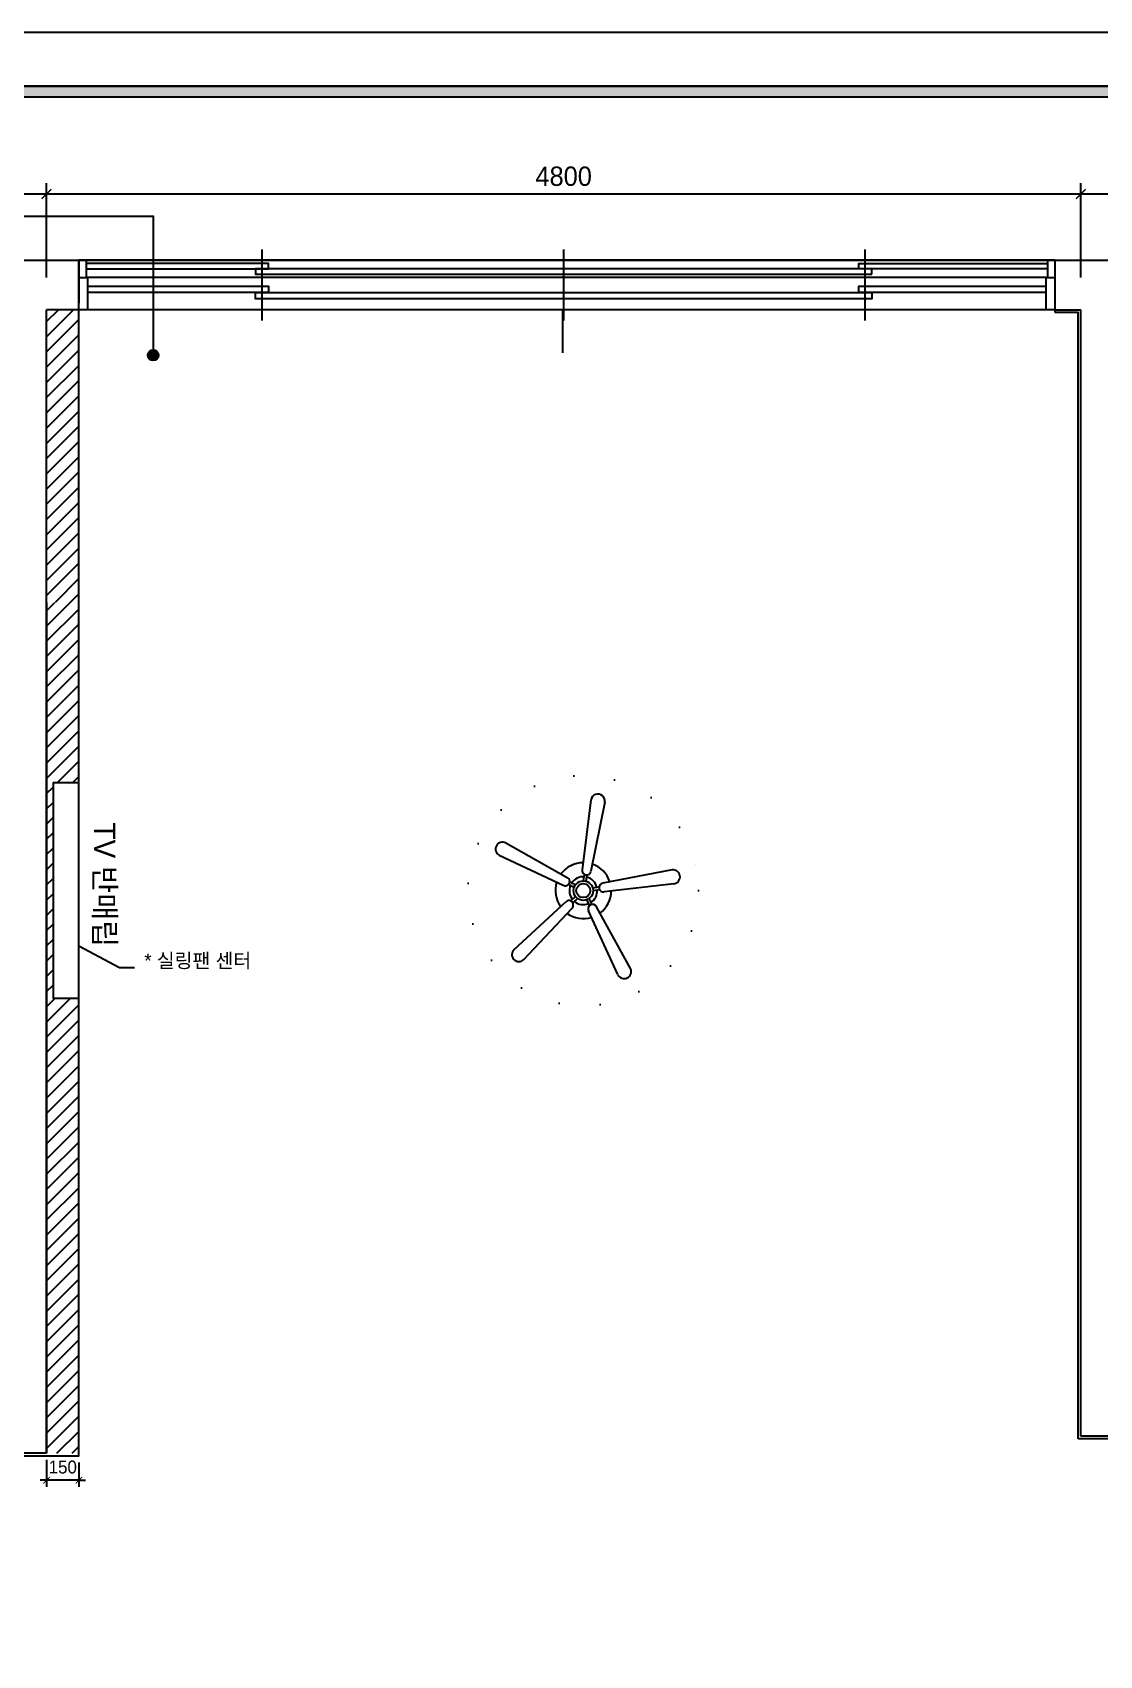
# Model space of a CAD drawing. Header units: millimetres. Extents: x -551172 to 232469, y -3435 to 261611.
# Drawn here: x 123386 to 128338, y 105866 to 113403 of the extents above; entities that cross this region are included whole.
import ezdxf
from ezdxf.enums import TextEntityAlignment as Align

# ---------------------------------------------------------------- set-up
doc = ezdxf.new("R2010")
doc.units = ezdxf.units.MM
doc.header["$LTSCALE"] = 10
doc.header["$PDMODE"] = 3
doc.linetypes.add('DOT', pattern=[6.35, 0, -6.35])
doc.layers.get('DEFPOINTS').update_dxf_attribs({"color": 248})
for name, color, linetype in [('0-ELC TEXT', 7, 'Continuous'), ('03-WAL NEW', 3, 'Continuous'), ('06-FUR', 6, 'Continuous'), ('06-LIGHT', 4, 'Continuous'), ('07-DIM WAL', 5, 'Continuous'), ('08-HAT', 8, 'Continuous'), ('C-FIN', 5, 'Continuous'), ('C-HAT', 251, 'Continuous'), ('F-FIN', 5, 'Continuous'), ('F-SYM', 7, 'Continuous'), ('FORM(YOURNAME)-11', 1, 'Continuous'), ('도면층2', 2, 'Continuous'), ('도면층4', 4, 'Continuous')]:
    doc.layers.add(name, color=color, linetype=linetype)
doc.styles.add('HY 울릉도 L', font='')
doc.styles.add('YOURNAME', font='HY울릉도M.TTF')
doc.styles.add('코레일둥고', font='Korail_Round_Gothic_Medium.ttf')
doc.styles.get('HY 울릉도 L').set_extended_font_data('HY울릉도L')
doc.dimstyles.new('30', dxfattribs={"dimscale": 30, "dimtxt": 2, "dimasz": 1, "dimexe": 1, "dimexo": 1, "dimgap": 1, "dimtad": 1, "dimdec": 0, "dimrnd": 0.05, "dimdsep": 46, "dimlunit": 6, "dimtxsty": 'HY 울릉도 L', "dimblk": 'ARCHTICK', "dimcen": 2.5, "dimdle": 1, "dimclrd": 133, "dimclre": 133, "dimclrt": 30, "dimadec": 0, "dimazin": 0, "dimtfac": 1, "dimtdec": 0, "dimtix": 1, "dimtmove": 2, "dimatfit": 3, "dimldrblk": 'ARCHTICK', "dimfxl": 1, "dimlwd": -1, "dimlwe": -1, "dimarcsym": 0})
doc.dimstyles.new('YOURNAME-50', dxfattribs={"dimscale": 50, "dimtxt": 1.8, "dimasz": 0.9, "dimexe": 1, "dimexo": 3, "dimgap": 0.7, "dimtad": 1, "dimdec": 0, "dimzin": 0, "dimdsep": 46, "dimtxsty": 'YOURNAME', "dimblk": 'ARCHTICK', "dimcen": 0, "dimclrd": 1, "dimclre": 1, "dimclrt": 7, "dimadec": 0, "dimazin": 0, "dimtfac": 1, "dimtdec": 0, "dimtix": 1, "dimtmove": 2, "dimatfit": 3, "dimldrblk": 'ARCHTICK', "dimfxl": 1, "dimtolj": 1, "dimtzin": 0, "dimarcsym": 0})

# ---------------------------------------------------------------- blocks, each defined once
blk = doc.blocks.new('FORM-PLAN')
at = {"layer": 'FORM(YOURNAME)-11'}
h = blk.add_hatch(color=256, dxfattribs=at)
h.dxf.hatch_style = 1
h.paths.add_polyline_path([(-71444, 55115), (10556, 55115), (10556, 54915), (-71444, 54915)])
h.paths.add_polyline_path([(-71444, -2085), (10556, -2085), (10556, -2285), (-71444, -2285)])
at = {"layer": 'DEFPOINTS', "color": 158}
for points in [[(-71444, -2285), (10556, -2285), (10556, 55115), (-71444, 55115)], [(-69444, 53115), (-64, 53115), (-64, 1215), (-69444, 1215)]]:
    blk.add_lwpolyline(points, close=True, dxfattribs=at)
at = {"layer": 'FORM(YOURNAME)-11', "color": 250}
blk.add_lwpolyline([(-72444, -3285), (11556, -3285), (11556, 56115), (-72444, 56115)], close=True, dxfattribs=at)
at = {"layer": 'FORM(YOURNAME)-11'}
blk.add_lwpolyline([(-71444, 55115), (10556, 55115), (10556, 54915), (-71444, 54915)], close=True, dxfattribs=at)
at = {"layer": 'FORM(YOURNAME)-11', "color": 3, "style": 'YOURNAME'}
for tag, height, p in [('1', 450, (9905, 18188)), ('2', 450, (9905, 17544)), ('3', 450, (9905, 16257)), ('4', 450, (9905, 14326)), ('5', 515, (9905, 12009)), ('6', 515, (9905, 9757)), ('7', 515, (9905, 7504)), ('8', 515, (9905, 5252)), ('9', 515, (9905, 2999)), ('10', 515, (5655, 811)), ('11', 515, (9905, 747)), ('12', 515, (5655, -1441)), ('13', 515, (9905, -1441))]:
    blk.add_attdef(tag, text='', height=height, dxfattribs=at).set_placement(p, align=Align.MIDDLE_RIGHT)
blk = doc.blocks.new('_ArchTick')
at = {"color": 0, "linetype": 'ByBlock', "const_width": 0.15}
blk.add_lwpolyline([(-0.5, -0.5), (0.5, 0.5)], dxfattribs=at)
blk = doc.blocks.new('*D840')
at = {"layer": '07-DIM WAL', "color": 1, "lineweight": -2, "transparency": 16777216}
for p, q in [((123451.1, 112264.6), (123451.1, 112702.8)), ((128251.4, 112265.3), (128251.4, 112702.8)), ((123451.1, 112652.8), (128251.4, 112652.8))]:
    blk.add_line(p, q, dxfattribs=at)
at = {"layer": 'DEFPOINTS', "color": 0, "transparency": 16777216}
for p in [(128251.4, 112652.8), (123451.1, 112114.6), (128251.4, 112115.3)]:
    blk.add_point(p, dxfattribs=at)
at = {"layer": '07-DIM WAL', "color": 1, "lineweight": -2, "transparency": 16777216, "xscale": 45, "yscale": 45, "zscale": 45, "rotation": 180}
blk.add_blockref('_ArchTick', (123451.1, 112652.8), dxfattribs=at)
at = {"layer": '07-DIM WAL', "color": 1, "lineweight": -2, "transparency": 16777216, "xscale": 45, "yscale": 45, "zscale": 45}
blk.add_blockref('_ArchTick', (128251.4, 112652.8), dxfattribs=at)
at = {"layer": '07-DIM WAL', "color": 7, "transparency": 16777216, "insert": (125851.3, 112734.7), "char_height": 90, "attachment_point": 5, "style": 'YOURNAME'}
blk.add_mtext('\\A1;4800', dxfattribs=at)
blk = doc.blocks.new('CELILNGPAN')
at = {"layer": '06-FUR', "color": 6}
for p, q in [((48717.2, -3709.4), (48676.4, -4034.6)), ((48781.1, -3721), (48717.1, -4041.2)), ((48322.4, -3909.7), (48607.1, -4069.5)), ((48291.6, -3966.9), (48588.2, -4106.2)), ((48682.4, -4085.6), (48687.2, -4056.2)), ((48695.2, -4087.7), (48700, -4058.3)), ((49093.7, -4034.6), (48771.7, -4096.2)), ((48638.6, -4116.2), (48612.1, -4102.6)), ((48644.6, -4104.7), (48618.1, -4091.1)), ((48725.1, -4117.8), (48754.5, -4113.2)), ((48727, -4130.6), (48756.5, -4126)), ((49102.3, -4098.9), (48778, -4137)), ((48360.1, -4404.3), (48600.1, -4182.9)), ((48404.9, -4451.3), (48629.1, -4212.2)), ((48645.1, -4158.1), (48623.9, -4179.1)), ((48654.2, -4167.3), (48633.1, -4188.3)), ((48696.1, -4174.1), (48709.5, -4200.7)), ((48707.7, -4168.3), (48721.1, -4194.9)), ((48900.6, -4493.1), (48742.5, -4206)), ((48842.1, -4521.2), (48705.7, -4224.6))]:
    blk.add_line(p, q, dxfattribs=at)
for radius in [45.4, 32.5]:
    blk.add_circle((48681.6, -4131), radius, dxfattribs=at)
for centre, radius, start, end in [((48749.2, -3715.2), 32.5, 349.67004, 169.67004), ((48307, -3938.3), 32.5, 61.67004, 241.67004), ((48681.6, -4131), 129.8, 90.46508, 143.07798), ((48597.7, -4087.9), 20.6, 242.77338, 62.77338), ((48681.6, -4131), 64.9, 86.51255, 147.03421), ((48696.7, -4037.9), 20.6, 170.77338, 350.77338), ((48681.6, -4131), 64.9, 14.51255, 75.03421), ((48681.6, -4131), 129.8, 18.46508, 71.07798), ((49098, -4066.8), 32.5, 277.67004, 97.67004), ((48681.6, -4131), 129.8, 162.46508, 215.07798), ((48681.6, -4131), 64.9, 158.51255, 219.03421), ((48681.6, -4131), 64.9, 302.51255, 3.03421), ((48774.9, -4116.6), 20.6, 98.77338, 278.77338), ((48681.6, -4131), 129.8, 306.46508, 359.07798), ((48614.6, -4197.5), 20.6, 314.77338, 134.77338), ((48681.6, -4131), 64.9, 230.51255, 291.03421), ((48724.1, -4215.3), 20.6, 26.77338, 206.77338), ((48681.6, -4131), 129.8, 234.46508, 287.07798), ((48382.5, -4427.8), 32.5, 133.67004, 313.67004), ((48871.4, -4507.2), 32.5, 205.67004, 25.67004)]:
    blk.add_arc(centre, radius, start, end, dxfattribs=at)
blk = doc.blocks.new('*D964')
at = {"layer": 'C-FIN', "color": 133, "transparency": 16777216}
for p, q in [((123451.4, 106775.3), (123451.4, 106650)), ((123601.4, 106763.3), (123601.4, 106650)), ((123451.4, 106680), (123421.4, 106680)), ((123601.4, 106680), (123451.4, 106680)), ((123601.4, 106680), (123631.4, 106680))]:
    blk.add_line(p, q, dxfattribs=at)
at = {"layer": 'DEFPOINTS', "color": 0, "transparency": 16777216}
for p in [(123451.4, 106805.3), (123601.4, 106793.3), (123451.4, 106680)]:
    blk.add_point(p, dxfattribs=at)
at = {"layer": 'C-FIN', "color": 133, "transparency": 16777216, "xscale": 30, "yscale": 30, "zscale": 30}
blk.add_blockref('_ArchTick', (123451.4, 106680), dxfattribs=at)
at = {"layer": 'C-FIN', "color": 133, "transparency": 16777216, "xscale": 30, "yscale": 30, "zscale": 30, "rotation": 180}
blk.add_blockref('_ArchTick', (123601.4, 106680), dxfattribs=at)
at = {"layer": 'C-FIN', "color": 30, "transparency": 16777216, "insert": (123526.4, 106741.3), "char_height": 60, "attachment_point": 5, "style": 'HY 울릉도 L'}
blk.add_mtext('150', dxfattribs=at)

msp = doc.modelspace()

# ---------------------------------------------------------------- hatches: boundary and pattern name
at = {"layer": '0-ELC TEXT'}
h = msp.add_hatch(color=256, dxfattribs=at)
h.dxf.hatch_style = 1
edge = h.paths.add_edge_path()
edge.add_arc((123945.8, 111903.9), 25, 180, 540, ccw=False)
at = {"layer": 'C-HAT'}
h = msp.add_hatch(dxfattribs=at)
h.set_pattern_fill('_USER', color=256, scale=50, angle=45, pattern_type=0)
h.set_pattern_definition([(45, (-52910, 19350), (-35.355339, 35.355339), [])])
h.paths.add_polyline_path([(123601.4, 112115.3), (123491.4, 112115.3), (123451.4, 112115.3), (123451.4, 111855.3), (123451.4, 110770), (123501.4, 110755.3), (123601.4, 110755.3)])
h.paths.add_polyline_path([(123601.4, 110755.3), (123451.4, 110755.3), (123451.4, 106805.3), (123601.4, 106805.3), (123601.4, 108918.1), (123481.4, 108918.1), (123481.4, 109918.1), (123601.4, 109918.1)])

# ---------------------------------------------------------------- linework, layer by layer
at = {"layer": '0-ELC TEXT', "color": 240, "true_color": 0xed1f24}
for p, q in [((123790, 109060), (123601.4, 109160)), ((123860, 109060), (123790, 109060))]:
    msp.add_line(p, q, dxfattribs=at)
at = {"layer": '0-ELC TEXT'}
msp.add_lwpolyline([(123012.8, 112550.3), (123945.8, 112550.3), (123945.8, 111903.9)], dxfattribs=at)
msp.add_circle((123945.8, 111903.9), 25, dxfattribs=at)
at = {"layer": '03-WAL NEW'}
msp.add_lwpolyline([(123601.4, 109918.1), (123481.4, 109918.1), (123481.4, 108918.1), (123601.4, 108918.1)], dxfattribs=at)
at = {"layer": '06-FUR'}
for p, q in [((123601.4, 112115.3), (123601.4, 112345.3)), ((128131.4, 112345.3), (128131.4, 112345.3)), ((128131.4, 112115.3), (128131.4, 112115.3))]:
    msp.add_line(p, q, dxfattribs=at)
at = {"layer": '08-HAT', "linetype": 'DOT', "ltscale": 3}
msp.add_circle((125942.5, 109418.1), 535, dxfattribs=at)
at = {"layer": 'C-FIN'}
for p, q in [((123451.4, 110755.3), (123451.4, 112114.6)), ((123601.4, 110655), (123601.4, 112115.3)), ((125846.4, 112115.3), (125846.4, 111915.3))]:
    msp.add_line(p, q, dxfattribs=at)
msp.add_lwpolyline([(123601.4, 109918.1), (123481.4, 109918.1), (123481.4, 108918.1), (123601.4, 108918.1)], close=True, dxfattribs=at)
at = {"layer": 'F-FIN'}
for p, q in [((128131.4, 112115.3), (128131.4, 112103.3)), ((128131.4, 112103.3), (128239.4, 112103.3)), ((128239.4, 106873.3), (128239.4, 112103.3)), ((128451.4, 106873.3), (128239.4, 106873.3))]:
    msp.add_line(p, q, dxfattribs=at)
for points in [[(123251.4, 106793.3), (123601.4, 106793.3), (123601.4, 110755.3)], [(123451.4, 110755.3), (123451.4, 106805.3)]]:
    msp.add_lwpolyline(points, dxfattribs=at)
at = {"layer": '도면층2'}
for p, q in [((123251.4, 112345.3), (123601.4, 112345.3)), ((123601.4, 112345.3), (123601.4, 112145.3)), ((128131.4, 112345.3), (128451.4, 112345.3)), ((128131.4, 112345.3), (128131.4, 112115.3)), ((123601.4, 112115.3), (123450.1, 112114.6)), ((123451.4, 111855.3), (123450.1, 112114.6)), ((128131.4, 112115.3), (128251.4, 112115.3)), ((128251.4, 106885.3), (128251.4, 112115.3)), ((123451.4, 106805.3), (123451.4, 110755.3)), ((128451.4, 106885.3), (128251.4, 106885.3)), ((123451.4, 106805.3), (123251.4, 106805.3))]:
    msp.add_line(p, q, dxfattribs=at)
at = {"layer": '도면층4'}
for p, q in [((124451.4, 112065.3), (124451.4, 112395.3)), ((125851.4, 112065.3), (125851.4, 112395.3)), ((127251.4, 112065.3), (127251.4, 112395.3)), ((123601.4, 112145.3), (123601.4, 112345.3)), ((123601.4, 112345.3), (128131.4, 112345.3)), ((128096.4, 112345.3), (123636.4, 112345.3)), ((128091.4, 112265.3), (123641.4, 112265.3)), ((128091.4, 112115.3), (123601.4, 112115.3))]:
    msp.add_line(p, q, dxfattribs=at)
for points in [[(123636.4, 112265.3), (123636.4, 112345.3), (123601.4, 112345.3)], [(123636.4, 112305.3), (124481.4, 112305.3), (124481.4, 112330.3), (123636.4, 112330.3)], [(128096.4, 112305.3), (127221.4, 112305.3), (127221.4, 112330.3), (128096.4, 112330.3)], [(128131.4, 112345.3), (128096.4, 112345.3), (128096.4, 112265.3)], [(123601.4, 112265.3), (123641.4, 112265.3), (123641.4, 112115.3), (123601.4, 112115.3), (123601.4, 112175.3)], [(123641.4, 112225.3), (124481.4, 112225.3), (124481.4, 112195.3), (123641.4, 112195.3)], [(128091.4, 112195.3), (127221.4, 112195.3), (127221.4, 112225.3), (128091.4, 112225.3)], [(128131.4, 112175.3), (128131.4, 112115.3), (128091.4, 112115.3), (128091.4, 112265.3), (128131.4, 112265.3)]]:
    msp.add_lwpolyline(points, dxfattribs=at)
for points in [[(127281.4, 112280.3), (127281.4, 112305.3), (124421.4, 112305.3), (124421.4, 112280.3)], [(127281.4, 112195.3), (127281.4, 112165.3), (124421.4, 112165.3), (124421.4, 112195.3)]]:
    msp.add_lwpolyline(points, close=True, dxfattribs=at)

# ---------------------------------------------------------------- block references
at = {"layer": '06-LIGHT'}
msp.add_blockref('CELILNGPAN', (77260.9, 113549.1), dxfattribs=at)
at = {"layer": 'F-SYM', "xscale": 0.2500000000000001, "yscale": 0.2500000000000001, "zscale": 0.2500000000000001}
msp.add_blockref('FORM-PLAN', (134189.9, 99374), dxfattribs=at)

# ---------------------------------------------------------------- texts
at = {"layer": '0-ELC TEXT', "style": '코레일둥고'}
msp.add_text('TV 반매립', height=100, rotation=270, dxfattribs=at).set_placement((123670.9, 109735.4))
at = {"layer": '0-ELC TEXT', "color": 240, "true_color": 0xed1f24, "style": '코레일둥고'}
msp.add_text('* 실링팬 센터', height=66.07, dxfattribs=at).set_placement((123904.9, 109060))

# ---------------------------------------------------------------- dimensions: what is measured, and where the dimension line sits
at = {"layer": '07-DIM WAL'}
dim = msp.add_linear_dim(base=(128251.4, 112652.8), p1=(123451.1, 112114.6), p2=(128251.4, 112115.3), angle=180, dimstyle='YOURNAME-50', dxfattribs=at)
dim.commit()
dim.dimension.update_dxf_attribs({"geometry": '*D840', "text_midpoint": (125851.3, 112734.7)})
at = {"layer": 'C-FIN'}
dim = msp.add_linear_dim(base=(123451.4, 106680), p1=(123601.4, 106793.3), p2=(123451.4, 106805.3), dimstyle='30', override={"dimfxl": 1.25}, dxfattribs=at)
dim.commit()
dim.dimension.update_dxf_attribs({"geometry": '*D964', "text_midpoint": (123526.4, 106741.3)})

doc.saveas('drawing.dxf')
